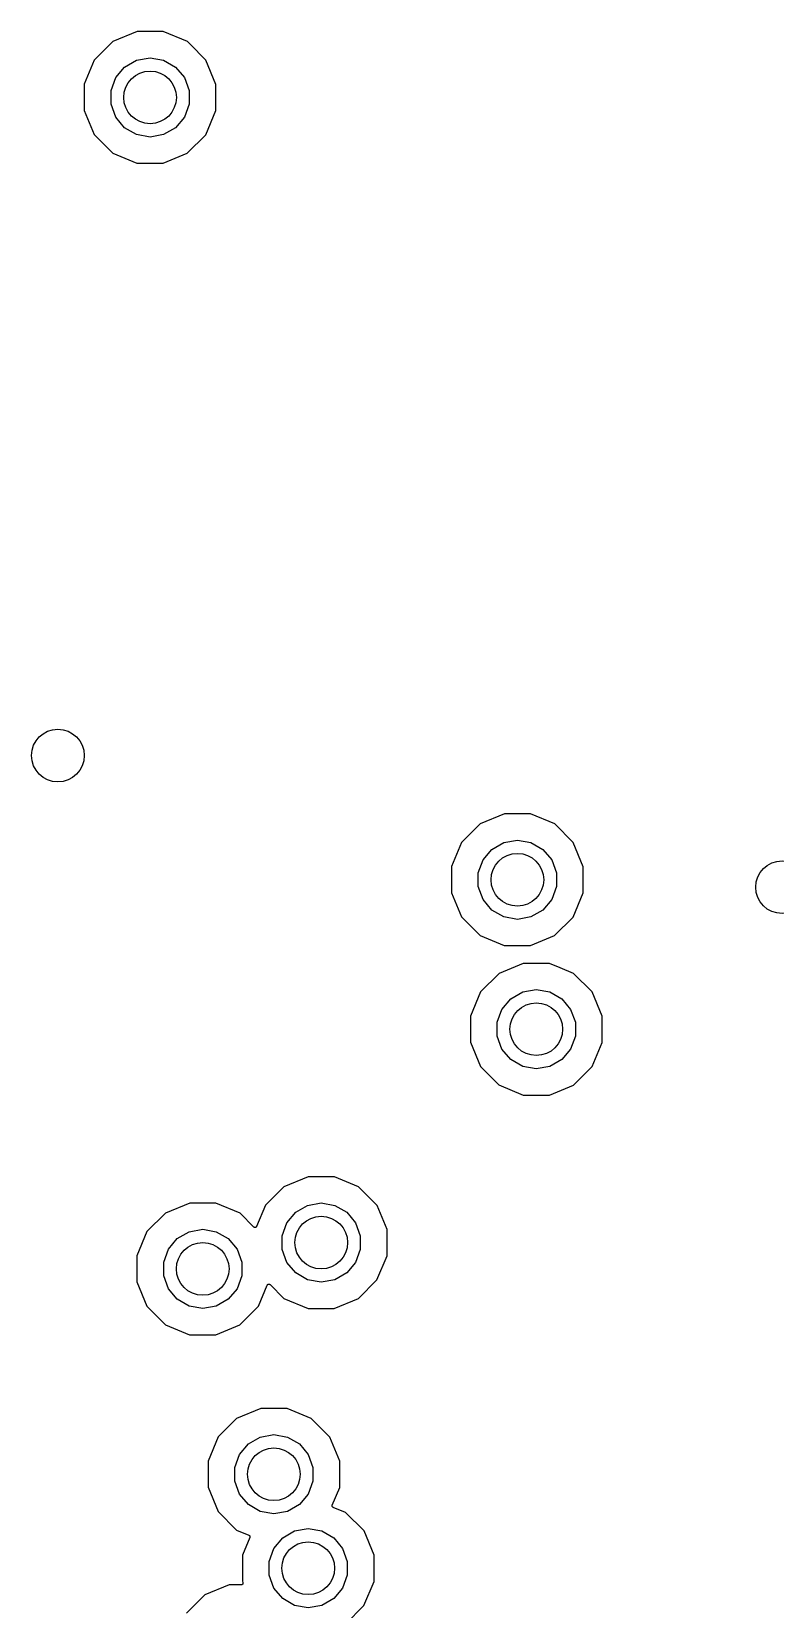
# Model space of a CAD drawing. Extents: x -2.5 to 32.5, y -2.5 to 32.5.
# Drawn here: x 14.1 to 19.75, y 8.81 to 20.8 of the extents above; entities that cross this region are included whole.
import ezdxf

# ---------------------------------------------------------------- set-up
doc = ezdxf.new("R2010")
doc.units = 0
doc.header["$MEASUREMENT"] = 0
doc.layers.add('BLACK', color=7, linetype='CONTINUOUS')

msp = doc.modelspace()

# ---------------------------------------------------------------- linework, layer by layer
at = {"layer": 'Black'}
for p, q in [((14.901, 20.8001), (14.7171, 20.7241)), ((15.0999, 20.7999), (14.901, 20.8001)), ((15.2836, 20.7236), (15.0999, 20.7999)), ((14.7171, 20.7241), (14.5764, 20.5836)), ((15.3012, 20.706), (15.2836, 20.7236)), ((15.4241, 20.5829), (15.3012, 20.706)), ((15.3012, 20.706), (15.3012, 20.706)), ((14.5764, 20.5836), (14.5001, 20.3999)), ((14.7392, 20.4506), (14.8064, 20.5307)), ((14.8064, 20.5307), (14.897, 20.583)), ((14.897, 20.583), (15, 20.6011)), ((15, 20.6011), (15.103, 20.583)), ((15.103, 20.583), (15.1936, 20.5307)), ((15.1936, 20.5307), (15.2608, 20.4506)), ((15.5001, 20.399), (15.4241, 20.5829)), ((14.5001, 20.3999), (14.4999, 20.201)), ((14.7034, 20.3523), (14.7392, 20.4506)), ((15.2608, 20.4506), (15.2966, 20.3523)), ((15.4999, 20.2001), (15.5001, 20.399)), ((14.7034, 20.2477), (14.7034, 20.3523)), ((15.2966, 20.3523), (15.2966, 20.2477)), ((14.4999, 20.201), (14.5759, 20.0171)), ((14.7392, 20.1494), (14.7034, 20.2477)), ((14.8064, 20.0693), (14.7392, 20.1494)), ((15.2608, 20.1494), (15.1936, 20.0693)), ((15.2966, 20.2477), (15.2608, 20.1494)), ((15.4236, 20.0164), (15.4999, 20.2001)), ((14.897, 20.017), (14.8064, 20.0693)), ((15.1936, 20.0693), (15.103, 20.017)), ((14.5759, 20.0171), (14.7164, 19.8764)), ((15, 19.9989), (14.897, 20.017)), ((15.103, 20.017), (15, 19.9989)), ((15.2829, 19.8759), (15.4236, 20.0164)), ((14.7164, 19.8764), (14.9001, 19.8001)), ((14.9001, 19.8001), (15.099, 19.7999)), ((15.099, 19.7999), (15.2829, 19.8759)), ((17.5071, 14.7807), (17.3663, 14.6401)), ((17.6909, 14.8566), (17.5071, 14.7807)), ((17.8899, 14.8565), (17.6909, 14.8566)), ((18.0736, 14.7802), (17.8899, 14.8565)), ((18.2141, 14.6394), (18.0736, 14.7802)), ((17.3663, 14.6401), (17.2901, 14.4564)), ((17.5964, 14.5872), (17.687, 14.6395)), ((17.687, 14.6395), (17.79, 14.6577)), ((17.79, 14.6577), (17.893, 14.6395)), ((17.893, 14.6395), (17.9835, 14.5872)), ((18.2901, 14.4556), (18.2141, 14.6394)), ((17.4934, 14.4088), (17.5292, 14.5071)), ((17.5292, 14.5071), (17.5964, 14.5872)), ((17.9835, 14.5872), (18.0508, 14.5071)), ((18.0508, 14.5071), (18.0865, 14.4088)), ((17.2901, 14.4564), (17.2899, 14.2575)), ((17.4934, 14.3043), (17.4934, 14.4088)), ((18.0865, 14.4088), (18.0865, 14.3043)), ((18.2899, 14.2567), (18.2901, 14.4556)), ((17.5292, 14.206), (17.4934, 14.3043)), ((18.0865, 14.3043), (18.0508, 14.206)), ((17.2899, 14.2575), (17.3658, 14.0737)), ((17.5964, 14.1259), (17.5292, 14.206)), ((18.0508, 14.206), (17.9835, 14.1259)), ((18.2136, 14.0729), (18.2899, 14.2567)), ((17.3658, 14.0737), (17.5064, 13.9329)), ((17.687, 14.0736), (17.5964, 14.1259)), ((17.79, 14.0554), (17.687, 14.0736)), ((17.893, 14.0736), (17.79, 14.0554)), ((17.9835, 14.1259), (17.893, 14.0736)), ((18.0728, 13.9324), (18.2136, 14.0729)), ((17.5064, 13.9329), (17.6901, 13.8566)), ((17.889, 13.8565), (18.0728, 13.9324)), ((17.6901, 13.8566), (17.889, 13.8565)), ((17.8348, 13.7211), (17.651, 13.6452)), ((18.0337, 13.721), (17.8348, 13.7211)), ((18.1162, 13.6867), (18.0337, 13.721)), ((18.2174, 13.6447), (18.1162, 13.6867)), ((18.1162, 13.6867), (18.1162, 13.6867)), ((17.651, 13.6452), (17.5102, 13.5047)), ((18.358, 13.5039), (18.2174, 13.6447)), ((17.5102, 13.5047), (17.4339, 13.321)), ((17.673, 13.3716), (17.7403, 13.4518)), ((17.7403, 13.4518), (17.8308, 13.504)), ((17.8308, 13.504), (17.9338, 13.5222)), ((17.9338, 13.5222), (18.0368, 13.504)), ((18.0368, 13.504), (18.1274, 13.4518)), ((18.1274, 13.4518), (18.1946, 13.3716)), ((18.4339, 13.3201), (18.358, 13.5039)), ((17.4339, 13.321), (17.4338, 13.122)), ((17.6373, 13.2734), (17.673, 13.3716)), ((18.1946, 13.3716), (18.2304, 13.2734)), ((18.4338, 13.1212), (18.4339, 13.3201)), ((17.6373, 13.1688), (17.6373, 13.2734)), ((18.2304, 13.2734), (18.2304, 13.1688)), ((17.4338, 13.122), (17.5097, 12.9382)), ((17.673, 13.0705), (17.6373, 13.1688)), ((17.7403, 12.9904), (17.673, 13.0705)), ((18.1946, 13.0705), (18.1274, 12.9904)), ((18.2304, 13.1688), (18.1946, 13.0705)), ((18.3575, 12.9375), (18.4338, 13.1212)), ((17.8308, 12.9381), (17.7403, 12.9904)), ((18.1274, 12.9904), (18.0368, 12.9381)), ((17.5097, 12.9382), (17.6502, 12.7974)), ((17.9338, 12.9199), (17.8308, 12.9381)), ((18.0368, 12.9381), (17.9338, 12.9199)), ((18.2167, 12.7969), (18.3575, 12.9375)), ((17.6502, 12.7974), (17.834, 12.7212)), ((17.834, 12.7212), (18.0329, 12.721)), ((18.0329, 12.721), (18.2167, 12.7969)), ((16.0171, 12.0241), (15.8764, 11.8836)), ((16.201, 12.1001), (16.0171, 12.0241)), ((16.3999, 12.0999), (16.201, 12.1001)), ((16.5836, 12.0236), (16.3999, 12.0999)), ((16.7241, 11.8829), (16.5836, 12.0236)), ((15.301, 11.9001), (15.1171, 11.8241)), ((15.4999, 11.8999), (15.301, 11.9001)), ((15.6836, 11.8236), (15.4999, 11.8999)), ((15.8764, 11.8836), (15.8094, 11.7224)), ((16.1064, 11.8307), (16.197, 11.883)), ((16.197, 11.883), (16.3, 11.9011)), ((16.3, 11.9011), (16.403, 11.883)), ((16.403, 11.883), (16.4936, 11.8307)), ((16.8001, 11.699), (16.7241, 11.8829)), ((15.1171, 11.8241), (14.9764, 11.6836)), ((15.7887, 11.7183), (15.6836, 11.8236)), ((16.0034, 11.6523), (16.0392, 11.7506)), ((16.0392, 11.7506), (16.1064, 11.8307)), ((16.4936, 11.8307), (16.5608, 11.7506)), ((16.5608, 11.7506), (16.5966, 11.6523)), ((14.9764, 11.6836), (14.9001, 11.4999)), ((15.1392, 11.5506), (15.2064, 11.6307)), ((15.2064, 11.6307), (15.297, 11.683)), ((15.297, 11.683), (15.4, 11.7011)), ((15.4, 11.7011), (15.503, 11.683)), ((15.503, 11.683), (15.5936, 11.6307)), ((15.5936, 11.6307), (15.6608, 11.5506)), ((15.7899, 11.7175), (15.7887, 11.7183)), ((15.7909, 11.7166), (15.7899, 11.7175)), ((15.7917, 11.7163), (15.7909, 11.7166)), ((15.7923, 11.7158), (15.7917, 11.7163)), ((15.7937, 11.7154), (15.7923, 11.7158)), ((15.795, 11.7149), (15.7937, 11.7154)), ((15.7958, 11.7149), (15.795, 11.7149)), ((15.7966, 11.7146), (15.7958, 11.7149)), ((15.798, 11.7148), (15.7966, 11.7146)), ((15.7994, 11.7147), (15.798, 11.7148)), ((15.8002, 11.7149), (15.7994, 11.7147)), ((15.801, 11.715), (15.8002, 11.7149)), ((15.8023, 11.7156), (15.801, 11.715)), ((15.8036, 11.716), (15.8023, 11.7156)), ((15.8042, 11.7165), (15.8036, 11.716)), ((15.805, 11.7169), (15.8042, 11.7165)), ((15.806, 11.7179), (15.805, 11.7169)), ((15.8071, 11.7187), (15.806, 11.7179)), ((15.8075, 11.7194), (15.8071, 11.7187)), ((15.8081, 11.72), (15.8075, 11.7194)), ((15.8087, 11.7213), (15.8081, 11.72)), ((15.8094, 11.7224), (15.8087, 11.7213)), ((16.0034, 11.5477), (16.0034, 11.6523)), ((16.5966, 11.6523), (16.5966, 11.5477)), ((16.7999, 11.5001), (16.8001, 11.699)), ((15.1034, 11.4523), (15.1392, 11.5506)), ((15.6608, 11.5506), (15.6966, 11.4523)), ((16.0392, 11.4494), (16.0034, 11.5477)), ((16.5966, 11.5477), (16.5608, 11.4494)), ((14.9001, 11.4999), (14.8999, 11.301)), ((15.1034, 11.3477), (15.1034, 11.4523)), ((15.6966, 11.4523), (15.6966, 11.3477)), ((16.1064, 11.3693), (16.0392, 11.4494)), ((16.5608, 11.4494), (16.4936, 11.3693)), ((16.7236, 11.3164), (16.7999, 11.5001)), ((14.8999, 11.301), (14.9759, 11.1171)), ((15.1392, 11.2494), (15.1034, 11.3477)), ((15.6966, 11.3477), (15.6608, 11.2494)), ((15.8236, 11.1164), (15.8906, 11.2776)), ((15.8906, 11.2776), (15.8913, 11.2787)), ((15.8913, 11.2787), (15.8919, 11.28)), ((15.8919, 11.28), (15.8925, 11.2806)), ((15.8925, 11.2806), (15.8929, 11.2813)), ((15.8929, 11.2813), (15.894, 11.2821)), ((15.894, 11.2821), (15.895, 11.2831)), ((15.895, 11.2831), (15.8958, 11.2835)), ((15.8958, 11.2835), (15.8964, 11.284)), ((15.8964, 11.284), (15.8978, 11.2844)), ((15.8978, 11.2844), (15.899, 11.285)), ((15.899, 11.285), (15.8998, 11.2851)), ((15.8998, 11.2851), (15.9006, 11.2853)), ((15.9006, 11.2853), (15.902, 11.2852)), ((15.902, 11.2852), (15.9034, 11.2854)), ((15.9034, 11.2854), (15.9042, 11.2851)), ((15.9042, 11.2851), (15.905, 11.2851)), ((15.905, 11.2851), (15.9063, 11.2846)), ((15.9063, 11.2846), (15.9077, 11.2842)), ((15.9077, 11.2842), (15.9083, 11.2837)), ((15.9083, 11.2837), (15.9091, 11.2834)), ((15.9091, 11.2834), (15.9101, 11.2825)), ((15.9101, 11.2825), (15.9113, 11.2817)), ((15.9113, 11.2817), (16.0164, 11.1764)), ((16.197, 11.317), (16.1064, 11.3693)), ((16.3, 11.2989), (16.197, 11.317)), ((16.403, 11.317), (16.3, 11.2989)), ((16.4936, 11.3693), (16.403, 11.317)), ((16.5829, 11.1759), (16.7236, 11.3164)), ((15.2064, 11.1693), (15.1392, 11.2494)), ((15.297, 11.117), (15.2064, 11.1693)), ((15.5936, 11.1693), (15.503, 11.117)), ((15.6608, 11.2494), (15.5936, 11.1693)), ((16.0164, 11.1764), (16.2001, 11.1001)), ((16.399, 11.0999), (16.5829, 11.1759)), ((14.9759, 11.1171), (15.1164, 10.9764)), ((15.4, 11.0989), (15.297, 11.117)), ((15.503, 11.117), (15.4, 11.0989)), ((15.6829, 10.9759), (15.8236, 11.1164)), ((16.2001, 11.1001), (16.399, 11.0999)), ((15.1164, 10.9764), (15.3001, 10.9001)), ((15.499, 10.8999), (15.6829, 10.9759)), ((15.3001, 10.9001), (15.499, 10.8999)), ((15.8414, 10.3401), (15.6575, 10.2641)), ((16.0403, 10.3399), (15.8414, 10.3401)), ((16.224, 10.2636), (16.0403, 10.3399)), ((15.6575, 10.2641), (15.5167, 10.1236)), ((16.3645, 10.1228), (16.224, 10.2636)), ((15.5167, 10.1236), (15.4405, 9.93988)), ((15.6796, 9.99056), (15.7468, 10.0707)), ((15.7468, 10.0707), (15.8374, 10.123)), ((15.8374, 10.123), (15.9404, 10.1411)), ((15.9404, 10.1411), (16.0434, 10.123)), ((16.0434, 10.123), (16.1339, 10.0707)), ((16.1339, 10.0707), (16.2012, 9.99056)), ((16.4405, 9.93901), (16.3645, 10.1228)), ((15.6438, 9.89228), (15.6796, 9.99056)), ((16.2012, 9.99056), (16.2369, 9.89228)), ((15.4405, 9.93988), (15.4403, 9.74097)), ((15.6438, 9.7877), (15.6438, 9.89228)), ((16.2369, 9.89228), (16.2369, 9.7877)), ((16.4403, 9.7401), (16.4405, 9.93901)), ((15.4403, 9.74097), (15.5163, 9.55713)), ((15.6796, 9.68942), (15.6438, 9.7877)), ((16.2369, 9.7877), (16.2012, 9.68942)), ((16.3843, 9.60529), (16.4403, 9.7401)), ((15.7468, 9.6093), (15.6796, 9.68942)), ((15.8374, 9.55701), (15.7468, 9.6093)), ((16.1339, 9.6093), (16.0434, 9.55701)), ((16.2012, 9.68942), (16.1339, 9.6093)), ((16.3834, 9.60098), (16.3836, 9.60207)), ((16.3835, 9.59988), (16.3834, 9.60098)), ((16.3834, 9.59877), (16.3835, 9.59988)), ((16.3838, 9.59771), (16.3834, 9.59877)), ((16.3836, 9.60318), (16.3841, 9.6042)), ((16.3836, 9.60207), (16.3836, 9.60318)), ((16.3839, 9.59661), (16.3838, 9.59771)), ((16.3844, 9.59562), (16.3839, 9.59661)), ((16.3841, 9.6042), (16.3843, 9.60529)), ((16.3848, 9.59456), (16.3844, 9.59562)), ((16.3854, 9.59368), (16.3848, 9.59456)), ((16.386, 9.59269), (16.3854, 9.59368)), ((16.3868, 9.59194), (16.386, 9.59269)), ((16.3875, 9.59106), (16.3868, 9.59194)), ((16.3884, 9.59046), (16.3875, 9.59106)), ((16.3892, 9.58971), (16.3884, 9.59046)), ((16.3902, 9.58929), (16.3892, 9.58971)), ((15.5163, 9.55713), (15.6568, 9.41636)), ((15.9404, 9.53884), (15.8374, 9.55701)), ((16.0434, 9.55701), (15.9404, 9.53884)), ((16.3912, 9.58869), (16.3902, 9.58929)), ((16.4849, 9.54979), (16.3912, 9.58869)), ((16.6254, 9.40902), (16.4849, 9.54979)), ((15.6568, 9.41636), (15.7505, 9.37746)), ((15.7573, 9.36086), (15.7013, 9.22605)), ((15.7505, 9.37746), (15.7514, 9.37686)), ((15.7514, 9.37686), (15.7524, 9.37643)), ((15.7524, 9.37643), (15.7532, 9.37568)), ((15.7532, 9.37568), (15.7542, 9.37509)), ((15.7542, 9.37509), (15.7549, 9.3742)), ((15.7549, 9.3742), (15.7557, 9.37345)), ((15.7557, 9.37345), (15.7562, 9.37246)), ((15.7562, 9.37246), (15.7569, 9.37158)), ((15.7569, 9.37158), (15.7572, 9.37052)), ((15.7572, 9.37052), (15.7577, 9.36954)), ((15.7576, 9.36195), (15.7573, 9.36086)), ((15.758, 9.36297), (15.7576, 9.36195)), ((15.7577, 9.36954), (15.7579, 9.36844)), ((15.7579, 9.36844), (15.7582, 9.36738)), ((15.7583, 9.36516), (15.758, 9.36408)), ((15.758, 9.36408), (15.758, 9.36297)), ((15.7582, 9.36738), (15.7581, 9.36626)), ((15.7581, 9.36626), (15.7583, 9.36516)), ((15.9405, 9.27673), (16.0077, 9.35685)), ((16.0077, 9.35685), (16.0983, 9.40914)), ((16.0983, 9.40914), (16.2013, 9.4273)), ((16.2013, 9.4273), (16.3043, 9.40914)), ((16.3043, 9.40914), (16.3948, 9.35685)), ((16.3948, 9.35685), (16.4621, 9.27673)), ((16.7013, 9.22518), (16.6254, 9.40902)), ((15.9047, 9.17845), (15.9405, 9.27673)), ((16.4621, 9.27673), (16.4978, 9.17845)), ((15.7013, 9.22605), (15.7012, 9.02714)), ((15.9047, 9.07386), (15.9047, 9.17845)), ((16.4978, 9.17845), (16.4978, 9.07386)), ((16.7012, 9.02626), (16.7013, 9.22518)), ((15.601, 9.00009), (15.4171, 8.92413)), ((15.6934, 9), (15.601, 9.00009)), ((15.6947, 9.00024), (15.6934, 9)), ((15.6961, 9.0003), (15.6947, 9.00024)), ((15.6969, 9.00062), (15.6961, 9.0003)), ((15.6977, 9.00077), (15.6969, 9.00062)), ((15.6989, 9.00146), (15.6977, 9.00077)), ((15.7002, 9.00199), (15.6989, 9.00146)), ((15.7008, 9.00255), (15.7002, 9.00199)), ((15.7015, 9.00297), (15.7008, 9.00255)), ((15.7012, 9.02714), (15.7051, 9.01755)), ((15.7024, 9.00403), (15.7015, 9.00297)), ((15.7035, 9.00496), (15.7024, 9.00403)), ((15.7038, 9.00571), (15.7035, 9.00496)), ((15.7044, 9.00634), (15.7038, 9.00571)), ((15.7049, 9.00764), (15.7044, 9.00634)), ((15.7055, 9.00887), (15.7049, 9.00764)), ((15.7051, 9.01755), (15.7054, 9.0162)), ((15.7054, 9.0162), (15.7059, 9.0149)), ((15.7056, 9.00971), (15.7055, 9.00887)), ((15.7059, 9.01049), (15.7056, 9.00971)), ((15.7059, 9.0149), (15.7059, 9.01406)), ((15.7059, 9.01406), (15.7061, 9.01325)), ((15.7061, 9.01325), (15.7059, 9.01187)), ((15.7059, 9.01187), (15.7059, 9.01049)), ((15.9405, 8.97558), (15.9047, 9.07386)), ((16.4978, 9.07386), (16.4621, 8.97558)), ((16.6249, 8.84256), (16.7012, 9.02626)), ((15.4171, 8.92413), (15.2764, 8.7836)), ((16.0077, 8.89546), (15.9405, 8.97558)), ((16.0983, 8.84317), (16.0077, 8.89546)), ((16.3948, 8.89546), (16.3043, 8.84317)), ((16.4621, 8.97558), (16.3948, 8.89546)), ((16.2013, 8.82501), (16.0983, 8.84317)), ((16.3043, 8.84317), (16.2013, 8.82501)), ((16.4841, 8.70203), (16.6249, 8.84256))]:
    msp.add_line(p, q, dxfattribs=at)
for centre in [(15, 20.3), (14.3, 15.3), (17.79, 14.3565), (19.8, 14.3), (17.9338, 13.2211), (16.3, 11.6), (15.4, 11.4), (15.9404, 9.83999), (16.2013, 9.12616)]:
    msp.add_circle(centre, 0.2, dxfattribs=at)

doc.saveas('drawing.dxf')
